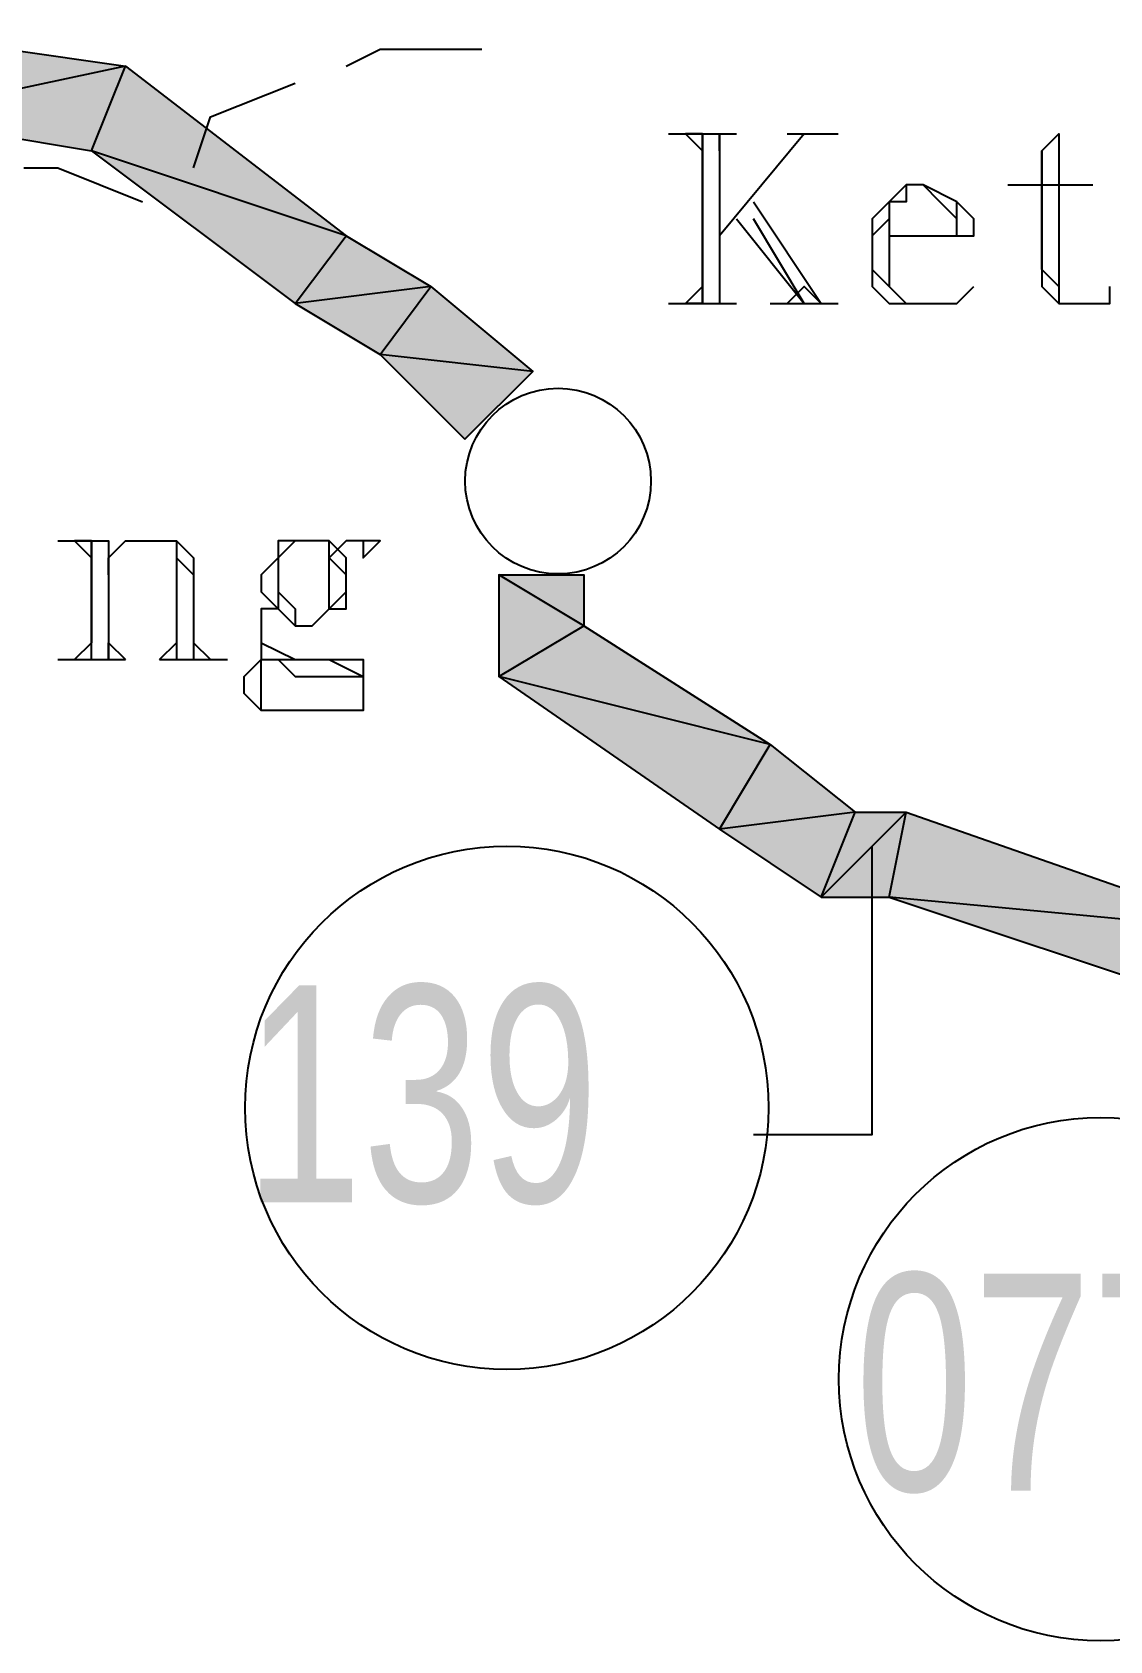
# Model space of a CAD drawing. Header units: millimetres. Extents: x 658 to 813, y 806 to 883.
# Drawn here: x 789.0178 to 789.2108, y 862.8649 to 863.1533 of the extents above; entities that cross this region are included whole.
import ezdxf

# ---------------------------------------------------------------- set-up
doc = ezdxf.new("R2010")
doc.units = ezdxf.units.MM
doc.header["$LTSCALE"] = 0.1
doc.linetypes.add('atContinuous2', pattern=[0])
for name, color, linetype in [('BATKAB', 7, 'Continuous'), ('LINK NAS BARU', 7, 'Continuous'), ('LINK SN', 7, 'Continuous'), ('RENC-JL-SN', 7, 'Continuous'), ('SYMBOL', 7, 'Continuous'), ('TEXT', 8, 'Continuous'), ('zat_Mask_solid', 7, 'Continuous')]:
    doc.layers.add(name, color=color, linetype=linetype)
doc.styles.add('Style2', font='arial.ttf', dxfattribs={"height": 0.2})

msp = doc.modelspace()

# ---------------------------------------------------------------- hatches: boundary and pattern name
at = {"layer": 'RENC-JL-SN'}
for points in [[(789.0345, 863.14723), (788.99193, 863.13811), (788.99193, 863.15331)], [(789.02842, 863.13203), (789.0345, 863.14723), (788.99193, 863.13811)], [(789.07402, 863.11683), (789.02842, 863.13203), (789.0345, 863.14723)], [(789.0649, 863.10467), (789.07402, 863.11683), (789.02842, 863.13203)], [(789.08922, 863.10771), (789.0649, 863.10467), (789.07402, 863.11683)], [(789.0801, 863.09555), (789.08922, 863.10771), (789.0649, 863.10467)], [(789.10746, 863.09251), (789.0801, 863.09555), (789.08922, 863.10771)], [(789.0953, 863.08035), (789.10746, 863.09251), (789.0801, 863.09555)], [(789.23514, 862.99219), (789.1713, 862.99827), (789.17434, 863.01347)], [(789.22602, 862.98003), (789.23514, 862.99219), (789.1713, 862.99827)]]:
    msp.add_hatch(color=7, dxfattribs=at).paths.add_polyline_path(points)
h = msp.add_hatch(color=7, dxfattribs=at)
h.paths.add_polyline_path([(789.10138, 863.03779), (789.11658, 863.04691), (789.10138, 863.05603)])
h.paths.add_polyline_path([(789.11658, 863.04691), (789.10138, 863.05603), (789.11658, 863.05603)], flags=17)
h = msp.add_hatch(color=7, dxfattribs=at)
h.paths.add_polyline_path([(789.1713, 862.99827), (789.17434, 863.01347), (789.15914, 862.99827)], flags=17)
h.paths.add_polyline_path([(789.17434, 863.01347), (789.15914, 862.99827), (789.16522, 863.01347)], flags=17)
at = {"layer": 'zat_Mask_solid'}
for points in [[(789.15002, 863.02563), (789.10138, 863.03779), (789.11658, 863.04691)], [(789.1409, 863.01043), (789.15002, 863.02563), (789.10138, 863.03779)], [(789.16522, 863.01347), (789.1409, 863.01043), (789.15002, 863.02563)], [(789.15914, 862.99827), (789.16522, 863.01347), (789.1409, 863.01043)]]:
    msp.add_hatch(color=7, dxfattribs=at).paths.add_polyline_path(points)

# ---------------------------------------------------------------- linework, layer by layer
at = {"layer": 'BATKAB', "color": 7}
for points in [[(789.07402, 863.14723), (789.0801, 863.15027), (789.0953, 863.15027), (789.09834, 863.15027)], [(789.04666, 863.12899), (789.0497, 863.13811), (789.0649, 863.14419)], [(789.01626, 863.12899), (789.02234, 863.12899), (789.03754, 863.12291)]]:
    msp.add_lwpolyline(points, dxfattribs=at)
at = {"layer": 'LINK NAS BARU', "color": 7}
msp.add_lwpolyline([(789.14698, 862.95571), (789.16826, 862.95571), (789.16826, 863.00739)], dxfattribs=at)
at = {"layer": 'LINK NAS BARU', "color": 7, "linetype": 'atContinuous2'}
msp.add_circle((789.20922, 862.91185), 0.0469, dxfattribs=at)
at = {"layer": 'LINK SN', "color": 7, "linetype": 'atContinuous2'}
msp.add_circle((789.10282, 862.96049), 0.0469, dxfattribs=at)
at = {"layer": 'RENC-JL-SN', "color": 7}
for points in [[(789.0345, 863.14723), (788.99193, 863.13811), (788.99193, 863.15331), (789.0345, 863.14723)], [(789.02842, 863.13203), (789.0345, 863.14723), (788.99193, 863.13811), (789.02842, 863.13203)], [(789.07402, 863.11683), (789.02842, 863.13203), (789.0345, 863.14723), (789.07402, 863.11683)], [(789.0649, 863.10467), (789.07402, 863.11683), (789.02842, 863.13203), (789.0649, 863.10467)], [(789.08922, 863.10771), (789.0649, 863.10467), (789.07402, 863.11683), (789.08922, 863.10771)], [(789.0801, 863.09555), (789.08922, 863.10771), (789.0649, 863.10467), (789.0801, 863.09555)], [(789.10746, 863.09251), (789.0801, 863.09555), (789.08922, 863.10771), (789.10746, 863.09251)], [(789.0953, 863.08035), (789.10746, 863.09251), (789.0801, 863.09555), (789.0953, 863.08035)], [(789.10138, 863.03779), (789.11658, 863.04691), (789.10138, 863.05603), (789.10138, 863.03779)], [(789.11658, 863.04691), (789.10138, 863.05603), (789.11658, 863.05603), (789.11658, 863.04691)], [(789.15002, 863.02563), (789.10138, 863.03779), (789.11658, 863.04691), (789.15002, 863.02563)], [(789.1409, 863.01043), (789.15002, 863.02563), (789.10138, 863.03779), (789.1409, 863.01043)], [(789.16522, 863.01347), (789.1409, 863.01043), (789.15002, 863.02563), (789.16522, 863.01347)], [(789.15914, 862.99827), (789.16522, 863.01347), (789.1409, 863.01043), (789.15914, 862.99827)], [(789.1713, 862.99827), (789.17434, 863.01347), (789.15914, 862.99827), (789.1713, 862.99827)], [(789.17434, 863.01347), (789.15914, 862.99827), (789.16522, 863.01347), (789.17434, 863.01347)], [(789.23514, 862.99219), (789.1713, 862.99827), (789.17434, 863.01347), (789.23514, 862.99219)], [(789.22602, 862.98003), (789.23514, 862.99219), (789.1713, 862.99827), (789.22602, 862.98003)]]:
    msp.add_lwpolyline(points, dxfattribs=at)
at = {"layer": 'SYMBOL', "color": 7, "linetype": 'atContinuous2'}
msp.add_circle((789.11199, 863.07283), 0.01664, dxfattribs=at)
at = {"layer": 'TEXT', "color": 7}
for points in [[(789.13178, 863.13507), (789.14394, 863.13507)], [(789.13786, 863.13507), (789.13482, 863.13507), (789.13786, 863.13203)], [(789.13786, 863.13507), (789.13786, 863.10467), (789.13786, 863.13507)], [(789.1409, 863.13507), (789.1409, 863.10467)], [(789.1561, 863.13507), (789.1409, 863.11683)], [(789.1409, 863.13203), (789.1409, 863.13507), (789.14394, 863.13507)], [(789.15306, 863.13507), (789.16218, 863.13507)], [(789.1561, 863.13507), (789.15914, 863.13507)], [(789.19866, 863.13203), (789.2017, 863.13507), (789.2017, 863.11075), (789.2017, 863.10467), (789.20474, 863.10467)], [(789.2017, 863.10771), (789.19866, 863.11075), (789.19866, 863.13203), (789.19866, 863.11075), (789.19866, 863.10771), (789.2017, 863.10467), (789.20474, 863.10467), (789.20778, 863.10467), (789.21082, 863.10467), (789.21082, 863.10771)], [(789.1713, 863.11683), (789.1865, 863.11683), (789.1865, 863.11987), (789.18346, 863.12291), (789.17738, 863.12595), (789.17434, 863.12595), (789.1713, 863.12291), (789.16826, 863.11987), (789.16826, 863.11683), (789.16826, 863.11379), (789.16826, 863.10771), (789.1713, 863.10467), (789.17434, 863.10467), (789.17738, 863.10467), (789.18346, 863.10467), (789.1865, 863.10771)], [(789.17434, 863.12595), (789.17434, 863.12291), (789.1713, 863.12291), (789.1713, 863.11683), (789.1713, 863.11075), (789.1713, 863.10771), (789.17434, 863.10467)], [(789.18346, 863.11683), (789.18346, 863.11987), (789.18042, 863.12291), (789.17738, 863.12595)], [(789.19258, 863.12595), (789.20778, 863.12595)], [(789.14698, 863.12291), (789.15914, 863.10467)], [(789.18346, 863.11683), (789.18346, 863.11987), (789.18346, 863.12291)], [(789.14394, 863.11987), (789.1561, 863.10467), (789.14698, 863.11987)], [(789.1713, 863.11987), (789.16826, 863.11683), (789.16826, 863.11075), (789.1713, 863.10771)], [(789.13786, 863.10467), (789.13482, 863.10467), (789.13786, 863.10771)], [(789.1409, 863.10771), (789.1409, 863.10467), (789.14394, 863.10467)], [(789.15306, 863.10467), (789.1561, 863.10771), (789.15914, 863.10467)], [(789.13178, 863.10467), (789.14394, 863.10467)], [(789.15002, 863.10467), (789.16218, 863.10467)], [(789.02234, 863.06211), (789.03146, 863.06211), (789.03146, 863.04083)], [(789.02842, 863.06211), (789.02538, 863.06211), (789.02842, 863.05907)], [(789.02842, 863.04083), (789.02842, 863.06211), (789.02842, 863.04387)], [(789.03146, 863.05603), (789.03146, 863.05907), (789.0345, 863.06211), (789.03754, 863.06211), (789.04058, 863.06211), (789.04362, 863.06211), (789.04666, 863.05907), (789.04666, 863.05603), (789.04666, 863.04083)], [(789.04058, 863.06211), (789.04362, 863.06211), (789.04362, 863.05603), (789.04362, 863.04083)], [(789.0649, 863.06211), (789.06186, 863.06211), (789.06186, 863.05907), (789.05882, 863.05603), (789.05882, 863.05299), (789.06186, 863.04995), (789.0649, 863.04691), (789.06794, 863.04691), (789.07098, 863.04995), (789.07402, 863.04995), (789.07402, 863.05299), (789.07402, 863.05603), (789.07402, 863.05907), (789.07098, 863.06211), (789.06794, 863.06211), (789.0649, 863.06211)], [(789.0649, 863.06211), (789.06186, 863.05907), (789.06186, 863.05299), (789.0649, 863.04995), (789.0649, 863.04691)], [(789.06794, 863.04691), (789.07098, 863.04995), (789.07098, 863.05299), (789.07098, 863.05907), (789.07098, 863.06211), (789.06794, 863.06211)], [(789.07706, 863.06211), (789.07706, 863.05907), (789.0801, 863.06211), (789.07706, 863.06211), (789.07402, 863.06211), (789.07098, 863.05907)], [(789.04362, 863.05907), (789.04666, 863.05603), (789.04666, 863.04387)], [(789.06186, 863.05907), (789.06186, 863.05603), (789.06186, 863.05299), (789.06186, 863.04995)], [(789.07098, 863.04995), (789.07402, 863.05299), (789.07402, 863.05603), (789.07098, 863.05907)], [(789.06186, 863.04995), (789.05882, 863.04995), (789.05882, 863.04691), (789.05882, 863.04387), (789.05882, 863.04083), (789.06186, 863.04083), (789.0649, 863.03779), (789.07098, 863.03779), (789.07706, 863.03779), (789.07706, 863.03475)], [(789.02842, 863.04387), (789.02538, 863.04083), (789.02842, 863.04387)], [(789.03146, 863.04083), (789.03146, 863.04387), (789.0345, 863.04083)], [(789.04058, 863.04083), (789.04362, 863.04387), (789.04362, 863.04083)], [(789.04666, 863.04387), (789.0497, 863.04083), (789.04666, 863.04387)], [(789.05882, 863.04387), (789.0649, 863.04083), (789.07098, 863.04083), (789.07706, 863.04083), (789.07706, 863.03779), (789.07706, 863.03475), (789.07706, 863.03171), (789.07098, 863.03171), (789.06186, 863.03171), (789.05882, 863.03171), (789.05578, 863.03475), (789.05578, 863.03779), (789.05882, 863.04083), (789.06186, 863.04083), (789.0649, 863.04083), (789.07098, 863.04083), (789.07706, 863.03779)], [(789.02234, 863.04083), (789.0345, 863.04083)], [(789.04058, 863.04083), (789.05274, 863.04083)], [(789.06186, 863.03171), (789.05882, 863.03171), (789.05882, 863.03475), (789.05882, 863.03779), (789.05882, 863.04083), (789.06186, 863.04083)]]:
    msp.add_lwpolyline(points, dxfattribs=at)

# ---------------------------------------------------------------- texts
at = {"layer": 'LINK NAS BARU', "color": 7, "style": 'Style2', "width": 0.7}
msp.add_text('077', height=0.038913, rotation=0.0006, dxfattribs=at).set_placement((789.16522, 862.89186))
at = {"layer": 'LINK SN', "color": 7, "style": 'Style2', "width": 0.7}
msp.add_text('139', height=0.038913, rotation=0.0006, dxfattribs=at).set_placement((789.05578, 862.94355))

doc.saveas('drawing.dxf')
